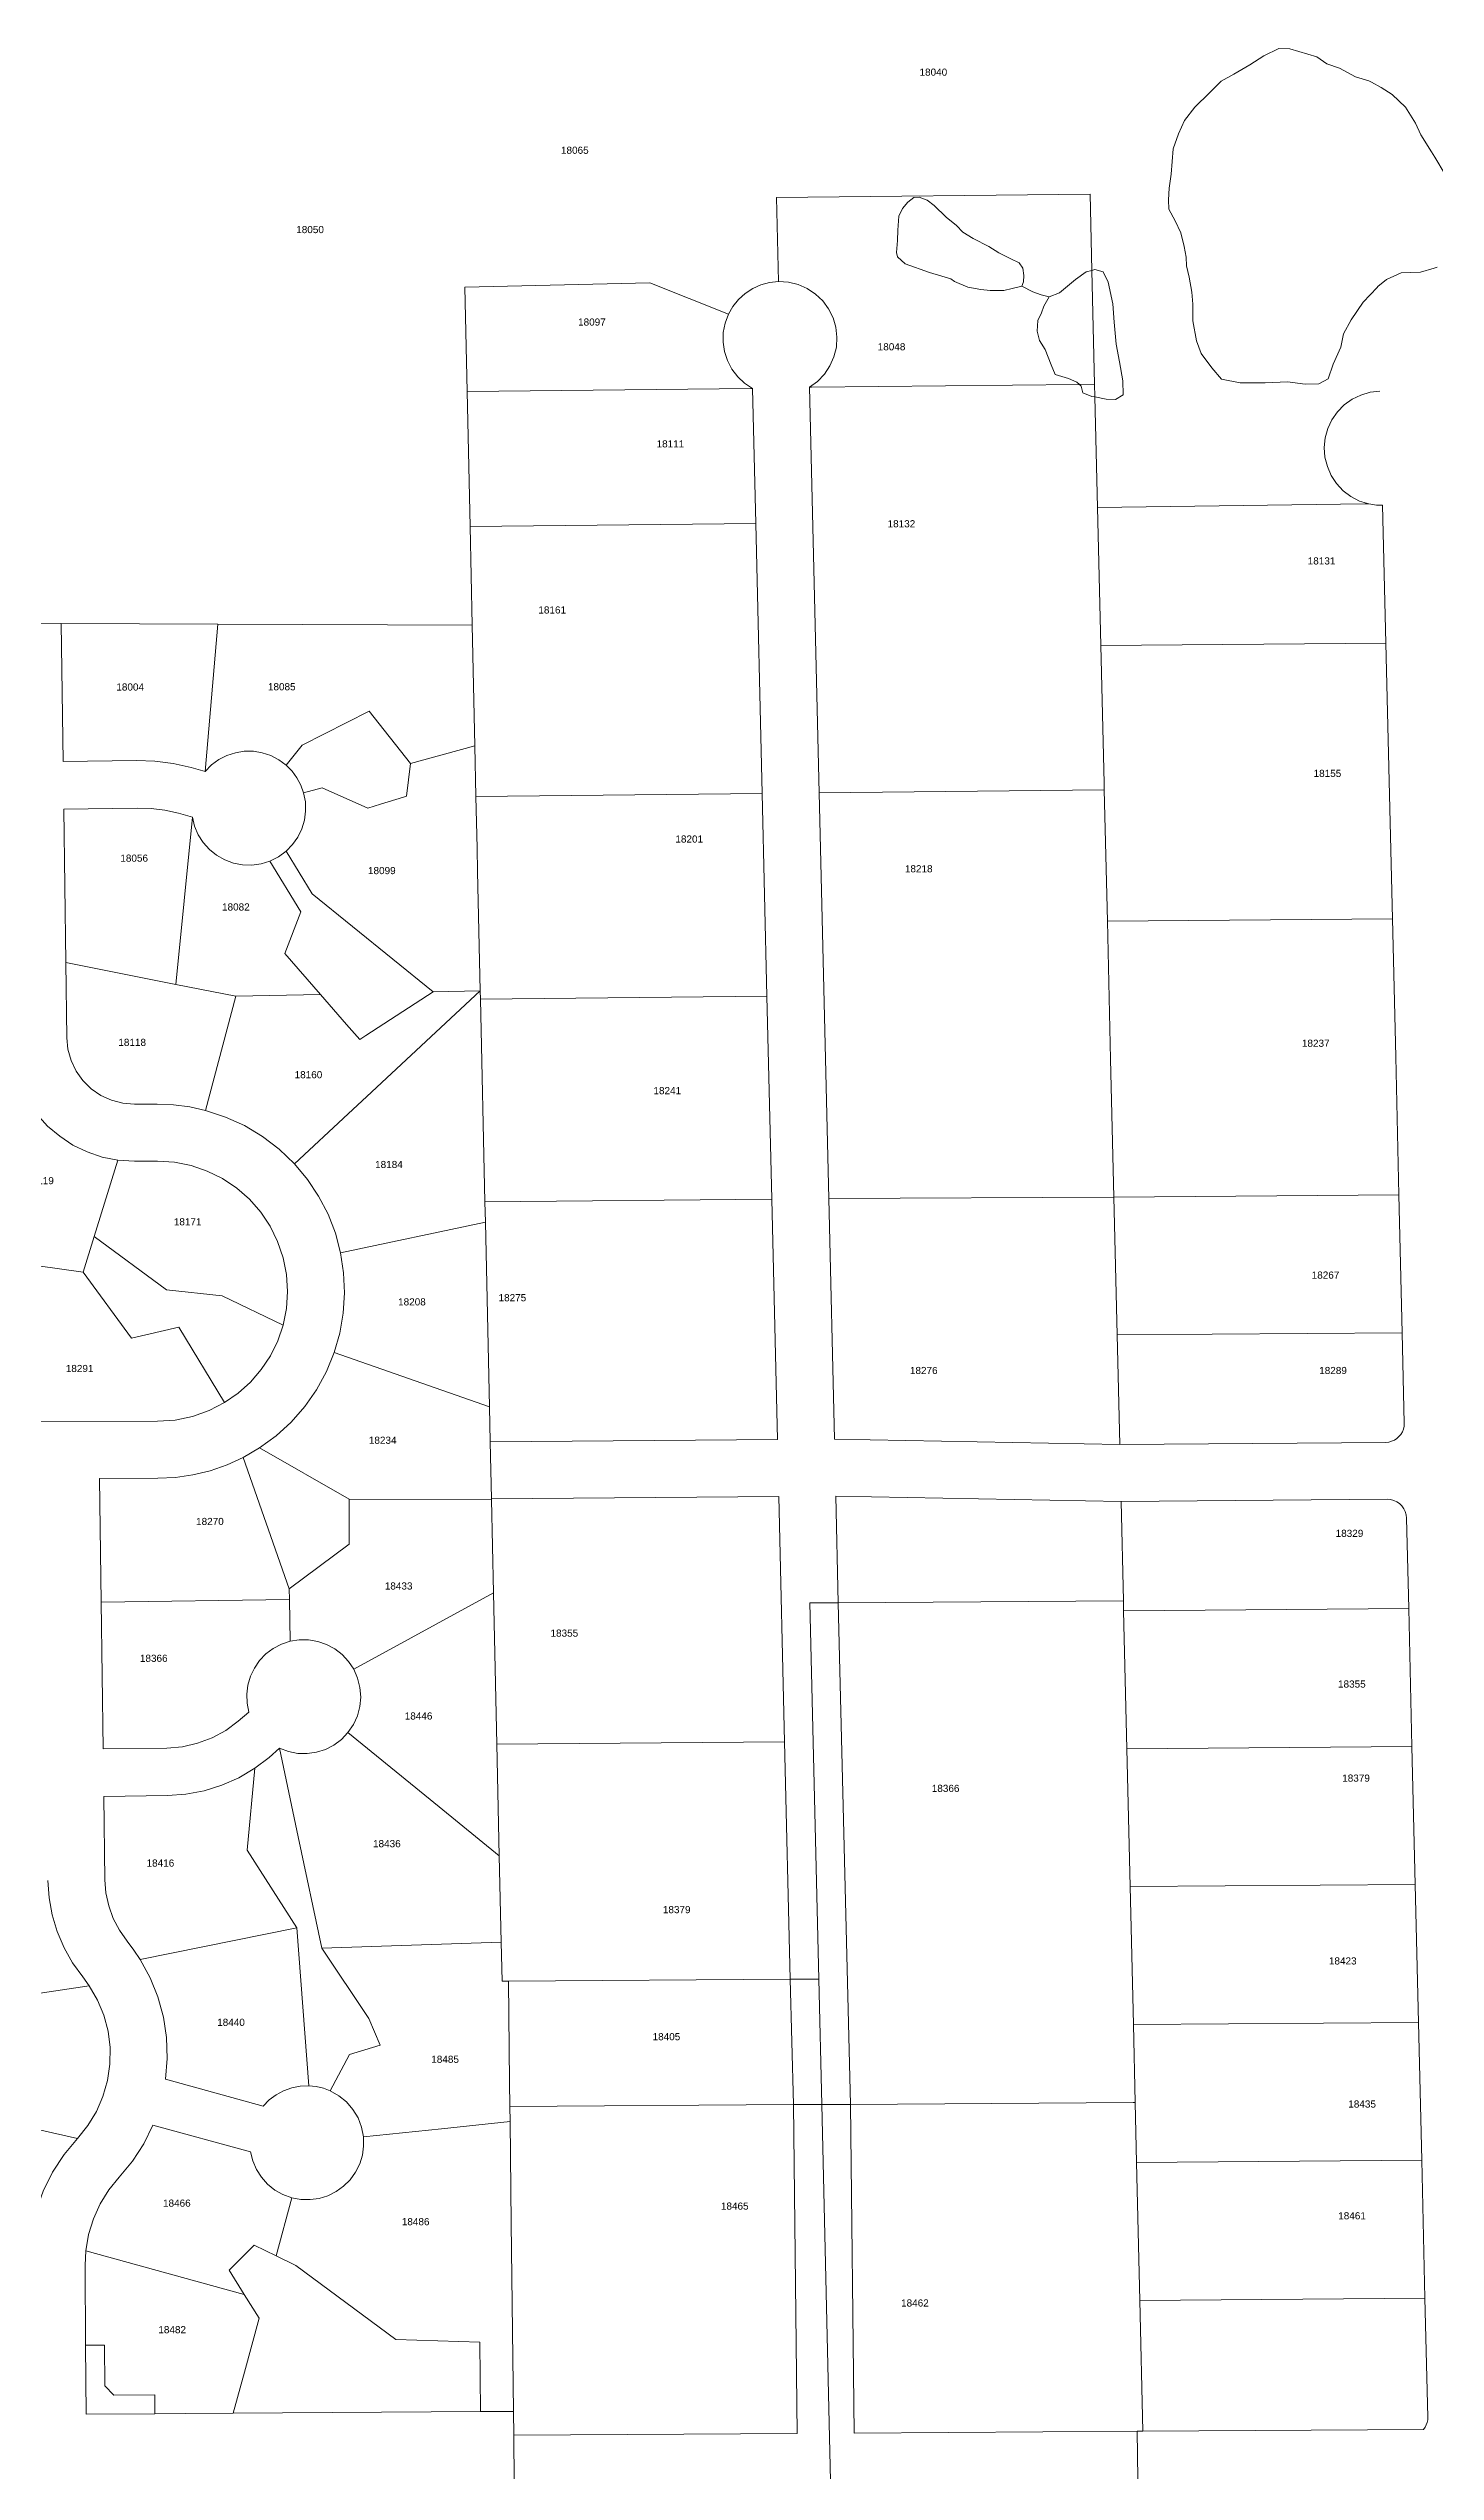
# Model space of a CAD drawing. Header units: feet. Extents: x 865220 to 2821149, y -2240498 to 944432.
# Drawn here: x 2814532 to 2815991, y 941864 to 944414 of the extents above; entities that cross this region are included whole.
import ezdxf
from ezdxf.enums import TextEntityAlignment as Align

# ---------------------------------------------------------------- set-up
doc = ezdxf.new("R2010")
doc.units = ezdxf.units.FT
doc.header["$LTSCALE"] = 0.015
doc.header["$MEASUREMENT"] = 0
doc.layers.add('Dakota County Addresses', color=7, linetype='Continuous')
doc.layers.add('Dakota County Parcels', color=7, linetype='Continuous')
doc.styles.add('Dimensions 100', font='arial.ttf')

# ---------------------------------------------------------------- blocks, each defined once
blk = doc.blocks.new('ACMAP_ANN_TEMPLATE_Dakota County Addresses')
at = {"layer": 'Dakota County Addresses', "style": 'Dimensions 100'}
blk.add_attdef('DakotaCountyAddress', text='', height=50, dxfattribs=at).set_placement((0, 0), align=Align.CENTER)

msp = doc.modelspace()

# ---------------------------------------------------------------- linework, layer by layer
at = {"layer": 'Dakota County Parcels', "lineweight": 5}
for p, q in [((2815810.5, 944405.9), (2815795.6, 944396.6)), ((2815826.4, 944413.8), (2815810.5, 944405.9)), ((2815837.9, 944413.3), (2815826.4, 944413.8)), ((2815866.4, 944405.1), (2815837.9, 944413.3)), ((2815876.8, 944397.6), (2815866.4, 944405.1)), ((2815765.5, 944379.4), (2815753.3, 944366.9)), ((2815779, 944386.7), (2815765.5, 944379.4)), ((2815795.6, 944396.6), (2815779, 944386.7)), ((2815890, 944392.9), (2815876.8, 944397.6)), ((2815906.9, 944383.9), (2815890, 944392.9)), ((2815921.1, 944379.7), (2815906.9, 944383.9)), ((2815753.3, 944366.9), (2815737.9, 944352)), ((2815945.6, 944365.4), (2815933.8, 944372.6)), ((2815959.5, 944352), (2815945.6, 944365.4)), ((2815726.9, 944337.9), (2815720.8, 944323.9)), ((2815737.9, 944352), (2815726.9, 944337.9)), ((2815970.1, 944335.2), (2815959.5, 944352)), ((2815975.7, 944323), (2815970.1, 944335.2)), ((2815715.2, 944308.2), (2815713.9, 944294.8)), ((2815720.8, 944323.9), (2815715.2, 944308.2)), ((2815713, 944281.5), (2815711, 944266.7)), ((2815713.9, 944294.8), (2815713, 944281.5)), ((2816001.4, 944281), (2815990.3, 944299.5)), ((2815297.8, 944256.9), (2815627.7, 944260.3)), ((2815299.9, 944168.4), (2815297.8, 944256.9)), ((2815435.7, 944252.1), (2815430.2, 944245.4)), ((2815442.2, 944256.9), (2815435.7, 944252.1)), ((2815447.6, 944257.4), (2815442.2, 944256.9)), ((2815456.3, 944254.2), (2815447.6, 944257.4)), ((2815463.7, 944248.6), (2815456.3, 944254.2)), ((2815711, 944266.7), (2815710.2, 944254.6)), ((2815710.2, 944254.6), (2815710.4, 944244.6)), ((2815426.5, 944237.1), (2815425.4, 944222.4)), ((2815430.2, 944245.4), (2815426.5, 944237.1)), ((2815476.3, 944236.2), (2815463.7, 944248.6)), ((2815487.1, 944227.6), (2815476.3, 944236.2)), ((2815493.8, 944220.5), (2815487.1, 944227.6)), ((2815710.4, 944244.6), (2815717.2, 944232.3)), ((2815717.2, 944232.3), (2815723, 944219.8)), ((2815424.8, 944211.7), (2815424, 944199.2)), ((2815425.4, 944222.4), (2815424.8, 944211.7)), ((2815504.7, 944213.9), (2815493.8, 944220.5)), ((2815521, 944205.2), (2815504.7, 944213.9)), ((2815531.7, 944198.7), (2815521, 944205.2)), ((2815723, 944219.8), (2815726.7, 944205.2)), ((2815726.7, 944205.2), (2815728.6, 944194)), ((2815424, 944199.2), (2815425.1, 944194.3)), ((2815425.1, 944194.3), (2815433.1, 944187)), ((2815433.1, 944187), (2815458.6, 944178)), ((2815458.6, 944178), (2815481.1, 944171.4)), ((2815544.4, 944192.2), (2815531.7, 944198.7)), ((2815553, 944188.1), (2815544.4, 944192.2)), ((2815556.9, 944182.4), (2815553, 944188.1)), ((2815558, 944174.9), (2815556.9, 944182.4)), ((2815557.5, 944168.2), (2815558, 944174.9)), ((2815623.4, 944178.7), (2815612.2, 944170.7)), ((2815641.4, 944178.6), (2815632.8, 944181)), ((2815646.5, 944167.8), (2815641.4, 944178.6)), ((2815728.6, 944194), (2815729.2, 944184.9)), ((2815729.2, 944184.9), (2815731.9, 944173.1)), ((2815939.6, 944170.7), (2815955, 944177.6)), ((2815955, 944177.6), (2815975.5, 944178.5)), ((2814969.6, 944162.6), (2815164.4, 944167)), ((2814972, 944052.7), (2814969.6, 944162.6)), ((2815164.4, 944167), (2815247, 944134.1)), ((2815481.1, 944171.4), (2815485, 944168.4)), ((2815485, 944168.4), (2815499.1, 944162.4)), ((2815499.1, 944162.4), (2815512.8, 944160.2)), ((2815512.8, 944160.2), (2815522.6, 944159)), ((2815522.6, 944159), (2815537, 944159)), ((2815537, 944159), (2815545.7, 944161.1)), ((2815545.7, 944161.1), (2815555.7, 944163.7)), ((2815555.7, 944163.7), (2815557.5, 944168.2)), ((2815567.4, 944157.8), (2815555.7, 944163.7)), ((2815576, 944154.5), (2815567.4, 944157.8)), ((2815584.7, 944152.4), (2815576, 944154.5)), ((2815584.7, 944152.4), (2815579.1, 944142.7)), ((2815595.3, 944156.6), (2815584.7, 944152.4)), ((2815612.2, 944170.7), (2815595.3, 944156.6)), ((2815651.4, 944145.1), (2815646.5, 944167.8)), ((2815731.9, 944173.1), (2815734.7, 944157.3)), ((2815734.7, 944157.3), (2815735.7, 944144.5)), ((2815930.6, 944163.2), (2815939.6, 944170.7)), ((2815572.6, 944127.5), (2815571.8, 944116.3)), ((2815576.6, 944135.6), (2815572.6, 944127.5)), ((2815579.1, 944142.7), (2815576.6, 944135.6)), ((2815652.9, 944125.8), (2815651.4, 944145.1)), ((2815655.2, 944102.7), (2815652.9, 944125.8)), ((2815735.7, 944144.5), (2815735.7, 944127)), ((2815735.7, 944127), (2815739.6, 944106.1)), ((2815894.3, 944113.4), (2815902.2, 944128)), ((2815902.2, 944128), (2815914.9, 944146.9)), ((2815571.8, 944116.3), (2815574.3, 944106.4)), ((2815574.3, 944106.4), (2815580.5, 944096.9)), ((2815658.5, 944083.8), (2815655.2, 944102.7)), ((2815739.6, 944106.1), (2815744.4, 944092.7)), ((2815883.3, 944081.6), (2815891.4, 944099.4)), ((2815891.4, 944099.4), (2815894.3, 944113.4)), ((2815580.5, 944096.9), (2815586.6, 944080.9)), ((2815586.6, 944080.9), (2815590.8, 944070.8)), ((2815662.1, 944063.9), (2815658.5, 944083.8)), ((2815744.4, 944092.7), (2815755.8, 944077.6)), ((2815755.8, 944077.6), (2815765.8, 944065.9)), ((2815878.2, 944066.1), (2815883.3, 944081.6)), ((2815270.7, 944055.8), (2814972, 944052.7)), ((2814975.1, 943910.7), (2814972, 944052.7)), ((2815270.7, 944055.8), (2815272.5, 944055.8)), ((2815275.9, 943913.9), (2815272.5, 944055.8)), ((2815332.5, 944057.2), (2815334.3, 944057.3)), ((2815342.6, 943630.4), (2815332.5, 944057.2)), ((2815590.8, 944070.8), (2815604.8, 944066.5)), ((2815604.8, 944066.5), (2815613.6, 944062.7)), ((2815618.3, 944058.5), (2815620.1, 944051.2)), ((2815620.1, 944051.2), (2815629.5, 944047.6)), ((2815654.4, 944044.2), (2815662.6, 944049.2)), ((2815662.6, 944049.2), (2815662.1, 944063.9)), ((2815765.8, 944065.9), (2815785.6, 944061.8)), ((2815785.6, 944061.8), (2815812, 944061.9)), ((2815812, 944061.9), (2815835.2, 944063)), ((2815835.2, 944063), (2815853.9, 944060.6)), ((2815853.9, 944060.6), (2815868.5, 944060.9)), ((2815868.5, 944060.9), (2815878.2, 944066.1)), ((2815644.6, 944044.7), (2815654.4, 944044.2)), ((2815635.5, 943930.7), (2815916.9, 943934.4)), ((2815638.9, 943785.5), (2815635.5, 943930.7)), ((2815916.9, 943934.4), (2815918.9, 943934.4)), ((2815918.9, 943934.4), (2815920.9, 943934.5)), ((2815931.3, 943933.1), (2815933.4, 943933.1)), ((2815933.4, 943933.1), (2815935.5, 943933)), ((2815938.9, 943787.9), (2815935.5, 943933)), ((2815275.9, 943913.9), (2814975.1, 943910.7)), ((2814977.4, 943806.9), (2814975.1, 943910.7)), ((2815282.6, 943629.8), (2815275.9, 943913.9)), ((2814514.9, 943808.8), (2814544.9, 943808.7)), ((2814546.9, 943663.3), (2814544.9, 943808.7)), ((2814544.9, 943808.7), (2814709.8, 943808)), ((2814696.3, 943652.9), (2814709.8, 943808)), ((2814709.8, 943808), (2814977.4, 943806.9)), ((2814977.4, 943806.9), (2814980.2, 943679.9)), ((2815638.9, 943785.5), (2815938.9, 943787.9)), ((2815642.4, 943640.4), (2815638.9, 943785.5)), ((2815942.3, 943642.7), (2815938.9, 943787.9)), ((2814869.1, 943716.3), (2814798.4, 943680.7)), ((2814912.5, 943661.3), (2814869.1, 943716.3)), ((2814546.9, 943663.3), (2814624.2, 943664.4)), ((2814798.4, 943680.7), (2814781.6, 943659.6)), ((2814912.5, 943661.3), (2814980.2, 943679.9)), ((2814981.4, 943626.6), (2814980.2, 943679.9)), ((2814681.7, 943657), (2814696.3, 943652.9)), ((2814912.5, 943661.3), (2814908.2, 943626.8)), ((2815642.5, 943633.6), (2815642.4, 943640.4)), ((2815945.7, 943497.6), (2815942.3, 943642.7)), ((2814547.6, 943613.3), (2814624.9, 943614.4)), ((2814549.7, 943451.7), (2814547.6, 943613.3)), ((2814800, 943630.2), (2814819.6, 943635.6)), ((2814867.6, 943614.3), (2814819.6, 943635.6)), ((2815282.6, 943629.8), (2814981.4, 943626.6)), ((2815287.6, 943416.4), (2815282.6, 943629.8)), ((2815342.6, 943630.4), (2815642.5, 943633.6)), ((2815352.7, 943203.6), (2815342.6, 943630.4)), ((2815645.8, 943495.3), (2815642.5, 943633.6)), ((2814683, 943604.7), (2814665.6, 943428.8)), ((2814668.3, 943608.8), (2814683, 943604.7)), ((2814809, 943524.2), (2814781.6, 943569)), ((2814797.2, 943505.1), (2814764.5, 943558.6)), ((2814936.3, 943420.9), (2814809, 943524.2)), ((2814780.3, 943461.2), (2814797.2, 943505.1)), ((2815645.8, 943495.3), (2815945.7, 943497.6)), ((2815649.2, 943350.1), (2815645.8, 943495.3)), ((2814780.3, 943461.2), (2814817.7, 943418.3)), ((2814549.7, 943451.7), (2814665.6, 943428.8)), ((2814550.8, 943372.7), (2814549.7, 943451.7)), ((2814665.6, 943428.8), (2814728.8, 943416.3)), ((2814696.8, 943296.1), (2814728.8, 943416.3)), ((2814728.8, 943416.3), (2814817.7, 943418.3)), ((2814985.9, 943422), (2814936.3, 943420.9)), ((2814985.9, 943422), (2814986.1, 943413.2)), ((2815287.6, 943416.4), (2814986.1, 943413.2)), ((2814986.1, 943413.2), (2814990.8, 943199.8)), ((2815292.7, 943202.9), (2815287.6, 943416.4)), ((2815652.6, 943205), (2815649.2, 943350.1)), ((2815952.6, 943207.3), (2815949.2, 943352.4)), ((2814621.9, 943302.7), (2814646, 943302.7)), ((2814604.4, 943243.8), (2814579.7, 943163.3)), ((2814604.4, 943243.8), (2814622, 943242.7)), ((2814622, 943242.7), (2814646.1, 943242.7)), ((2815352.7, 943203.6), (2815652.6, 943205)), ((2815652.6, 943205), (2815952.6, 943207.3)), ((2815656.1, 943059.8), (2815652.6, 943205)), ((2815956, 943062.2), (2815952.6, 943207.3)), ((2815292.7, 943202.9), (2814990.8, 943199.8)), ((2814990.8, 943199.8), (2814991.3, 943178.4)), ((2815298.6, 942949.8), (2815292.7, 943202.9)), ((2815358.6, 942950.3), (2815352.7, 943203.6)), ((2814579.7, 943163.3), (2814568.2, 943125.8)), ((2814655.6, 943107.2), (2814579.7, 943163.3)), ((2814991.3, 943178.4), (2814838.9, 943146.4)), ((2814991.3, 943178.4), (2814995.5, 942984.3)), ((2814495.9, 943136), (2814568.2, 943125.8)), ((2814568.2, 943125.8), (2814618.8, 943056.3)), ((2814714.2, 943101), (2814655.6, 943107.2)), ((2814778.4, 943070.2), (2814714.2, 943101)), ((2814618.8, 943056.3), (2814668.7, 943067.9)), ((2814668.7, 943067.9), (2814716.9, 942988.6)), ((2815656.1, 943059.8), (2815956, 943062.2)), ((2815658.8, 942944.7), (2815656.1, 943059.8)), ((2815958.3, 942967), (2815956, 943062.2)), ((2814995.5, 942984.3), (2814832.2, 943041.2)), ((2814995.5, 942984.3), (2814996.3, 942947.4)), ((2814646.4, 942969), (2814498.1, 942968.8)), ((2815358.6, 942950.3), (2815658.8, 942944.7)), ((2814753.6, 942940.9), (2814736.3, 942930.8)), ((2814784.9, 942792.7), (2814736.3, 942930.8)), ((2814848, 942887.1), (2814753.6, 942940.9)), ((2815298.6, 942949.8), (2814996.3, 942947.4)), ((2814996.3, 942947.4), (2814997.7, 942887.5)), ((2815658.8, 942944.7), (2815938.8, 942946.8)), ((2814585.2, 942908.9), (2814646.5, 942909)), ((2814587, 942778.6), (2814585.2, 942908.9)), ((2814847.8, 942839.5), (2814848, 942887.1)), ((2814997.7, 942886.5), (2814848, 942887.1)), ((2815300.1, 942889.8), (2814997.7, 942887.5)), ((2814997.7, 942887.5), (2814997.7, 942886.5)), ((2814997.7, 942886.5), (2814999.8, 942788.6)), ((2815306.2, 942631.5), (2815300.1, 942889.8)), ((2815362.7, 942778), (2815360.1, 942890.3)), ((2815360.1, 942890.3), (2815660.2, 942884.7)), ((2815660.2, 942884.7), (2815940.2, 942886.9)), ((2815662.7, 942779.9), (2815660.2, 942884.7)), ((2815962.9, 942771.9), (2815960.6, 942867)), ((2814784.9, 942792.7), (2814847.8, 942839.5)), ((2814587, 942778.6), (2814785.1, 942781.3)), ((2814589, 942624.2), (2814587, 942778.6)), ((2814784.9, 942792.7), (2814785.1, 942781.3)), ((2814785.1, 942781.3), (2814785.7, 942737.4)), ((2814999.8, 942788.6), (2814852.7, 942708)), ((2814999.8, 942788.6), (2815003.4, 942629.2)), ((2815362.7, 942778), (2815332.7, 942777.8)), ((2815342.1, 942381.8), (2815332.7, 942777.8)), ((2815362.7, 942778), (2815662.7, 942779.9)), ((2815375.5, 942250.1), (2815362.7, 942778)), ((2815662.9, 942769.5), (2815662.7, 942779.9)), ((2815662.9, 942769.5), (2815962.9, 942771.9)), ((2815966.3, 942626.7), (2815962.9, 942771.9)), ((2815666.4, 942624.4), (2815662.9, 942769.5)), ((2814731.3, 942653.4), (2814742.4, 942662.8)), ((2814589, 942624.2), (2814656, 942625.1)), ((2814763.7, 942615.3), (2814774.8, 942624.8)), ((2814774.8, 942624.8), (2814794.4, 942531.6)), ((2814942.8, 942563.1), (2814846.7, 942641.3)), ((2815306.2, 942631.5), (2815003.4, 942629.2)), ((2815003.4, 942629.2), (2815005.9, 942511.8)), ((2815312.1, 942381.7), (2815306.2, 942631.5)), ((2815666.4, 942624.4), (2815966.3, 942626.7)), ((2815669.8, 942479.2), (2815666.4, 942624.4)), ((2815969.8, 942481.6), (2815966.3, 942626.7)), ((2814740.7, 942517.5), (2814748.6, 942603.9)), ((2814748.6, 942603.9), (2814763.7, 942615.3)), ((2814589.7, 942574.2), (2814656.7, 942575.1)), ((2814590.9, 942486.5), (2814589.7, 942574.2)), ((2815005.9, 942511.8), (2814942.8, 942563.1)), ((2814793, 942435.9), (2814740.7, 942517.5)), ((2814794.4, 942531.6), (2814819.1, 942414.4)), ((2815005.9, 942511.8), (2815007.9, 942420.8)), ((2815669.8, 942479.2), (2815969.8, 942481.6)), ((2815673.2, 942334.1), (2815669.8, 942479.2)), ((2815973.2, 942336.4), (2815969.8, 942481.6)), ((2814793, 942435.9), (2814628, 942402.7)), ((2814805.5, 942269.6), (2814793, 942435.9)), ((2815007.9, 942420.8), (2814819.1, 942414.4)), ((2815007.9, 942420.8), (2815008.8, 942379.8)), ((2814819.1, 942414.4), (2814868.8, 942340.6)), ((2814574.5, 942374.9), (2814346.6, 942340.9)), ((2814567.6, 942384.2), (2814574.5, 942374.9)), ((2815008.8, 942379.8), (2815015.5, 942379.8)), ((2815015.5, 942379.8), (2815312.1, 942381.7)), ((2815312.1, 942381.7), (2815342.1, 942381.8)), ((2815315.5, 942249.8), (2815312.1, 942381.7)), ((2815345.2, 942249.9), (2815342.1, 942381.8)), ((2814868.8, 942340.6), (2814880.5, 942312.5)), ((2814848.4, 942302.4), (2814880.5, 942312.5)), ((2815673.2, 942334.1), (2815973.2, 942336.4)), ((2815675.1, 942252), (2815673.2, 942334.1)), ((2815976.6, 942191.3), (2815973.2, 942336.4)), ((2814828, 942264.3), (2814848.4, 942302.4)), ((2814561.9, 942214.2), (2814347.7, 942262.6)), ((2814654.7, 942276.5), (2814757.3, 942248.3)), ((2815017, 942247.9), (2815315.5, 942249.8)), ((2815017.2, 942232), (2815017, 942247.9)), ((2815315.5, 942249.8), (2815345.2, 942249.9)), ((2815319.3, 941903.8), (2815315.5, 942249.8)), ((2815375.5, 942250.1), (2815345.2, 942249.9)), ((2815354.5, 941854), (2815345.2, 942249.9)), ((2815375.5, 942250.1), (2815672.8, 942252)), ((2815379.3, 941904.2), (2815375.5, 942250.1)), ((2815672.8, 942252), (2815675.1, 942252)), ((2815676.6, 942189), (2815675.1, 942252)), ((2814641.4, 942228.3), (2814744.1, 942200.1)), ((2814862.9, 942215.9), (2814945.1, 942224.5)), ((2814945.1, 942224.5), (2815017.2, 942232)), ((2815676.6, 942189), (2815976.6, 942191.3)), ((2815680.1, 942043.8), (2815676.6, 942189)), ((2815980, 942046.1), (2815976.6, 942191.3)), ((2814771, 942090.8), (2814787.5, 942151.8)), ((2814570.8, 942096.1), (2814570.1, 942080.9)), ((2814737.6, 942050.1), (2814570.8, 942096.1)), ((2814748.1, 942102), (2814721.8, 942075.6)), ((2814771, 942090.8), (2814748.1, 942102)), ((2814791.8, 942080.6), (2814771, 942090.8)), ((2814570.1, 942080.9), (2814570.6, 941996.5)), ((2814721.8, 942075.6), (2814737.6, 942050.1)), ((2814897.1, 942002.5), (2814791.8, 942080.6)), ((2814737.6, 942050.1), (2814753.1, 942025.2)), ((2815680.1, 942043.8), (2815980, 942046.1)), ((2815683.3, 941906.1), (2815680.1, 942043.8)), ((2815983, 941921), (2815980, 942046.1)), ((2814570.6, 941996.5), (2814590.6, 941996.6)), ((2814570.6, 941996.5), (2814571.1, 941924.1)), ((2814590.6, 941996.6), (2814590.9, 941953.7)), ((2814985.5, 941999.9), (2814897.1, 942002.5)), ((2814986, 941926.7), (2814985.5, 941999.9)), ((2814590.9, 941953.7), (2814600.4, 941944.2)), ((2814643.4, 941944.5), (2814600.4, 941944.2)), ((2814643.5, 941924.5), (2814643.4, 941944.5)), ((2814643.5, 941924.5), (2814571.1, 941924.1)), ((2814986, 941926.7), (2814725.9, 941925)), ((2815020.8, 941926.9), (2814986, 941926.7)), ((2815021.1, 941901.9), (2815020.8, 941926.9)), ((2815379.3, 941904.2), (2815677.3, 941906.1)), ((2815677.3, 941906.1), (2815681, 941906.1)), ((2815678, 941856.1), (2815677.3, 941906.1)), ((2815681, 941906.1), (2815683.3, 941906.1)), ((2815683.3, 941906.1), (2815978.5, 941908)), ((2815021.1, 941901.9), (2815319.3, 941903.8)), ((2815021.7, 941851.9), (2815021.1, 941901.9))]:
    msp.add_line(p, q, dxfattribs=at)
for points in [[(2815933.8, 944372.6), (2815923.7, 944378.2), (2815921.1, 944379.7)], [(2815990.3, 944299.5), (2815986.8, 944305.1), (2815975.7, 944323)], [(2815632.4, 944060.4), (2815629.6, 944180.2), (2815627.7, 944260.3)], [(2815632.8, 944181), (2815629.6, 944180.2), (2815623.4, 944178.7)], [(2815975.5, 944178.5), (2815989.6, 944182.6), (2815992.7, 944183.5)], [(2815299.9, 944168.4), (2815290.4, 944167.5), (2815281.3, 944165), (2815272.7, 944161.2), (2815264.7, 944156), (2815257.7, 944149.7), (2815251.8, 944142.3), (2815247, 944134.1)], [(2815332.5, 944057.2), (2815340.9, 944063.4), (2815348.1, 944071), (2815353.9, 944079.7), (2815358.1, 944089.3), (2815360.6, 944099.4), (2815361.2, 944109.9), (2815360.1, 944120.3), (2815357.1, 944130.3), (2815352.5, 944139.7), (2815346.3, 944148.1), (2815338.7, 944155.3), (2815330, 944161.1), (2815320.5, 944165.3), (2815310.3, 944167.8), (2815299.9, 944168.4)], [(2815914.9, 944146.9), (2815929.6, 944162.1), (2815930.6, 944163.2)], [(2815247, 944134.1), (2815243.5, 944124.7), (2815241.6, 944114.8), (2815241.4, 944104.7), (2815242.9, 944094.8), (2815246, 944085.2), (2815250.7, 944076.3), (2815256.8, 944068.2), (2815264.1, 944061.4), (2815272.5, 944055.8)], [(2815334.3, 944057.3), (2815616.4, 944060.2), (2815632.4, 944060.4)], [(2815613.6, 944062.7), (2815616.4, 944060.2), (2815618.3, 944058.5)], [(2815629.5, 944047.6), (2815632.7, 944047), (2815644.6, 944044.7)], [(2815635.5, 943930.7), (2815632.7, 944047), (2815632.4, 944060.4)], [(2815932.6, 944053), (2815922.5, 944051.9), (2815912.7, 944049), (2815903.5, 944044.6), (2815895.1, 944038.7), (2815888, 944031.4), (2815882.1, 944023), (2815877.8, 944013.8), (2815875.1, 944003.9), (2815874.1, 943993.8), (2815874.8, 943983.6), (2815877.3, 943973.7), (2815881.4, 943964.3), (2815887, 943955.8), (2815894, 943948.3), (2815902.1, 943942.2), (2815911.2, 943937.5), (2815921, 943934.4), (2815922.9, 943934), (2815923, 943934), (2815927.1, 943933.4), (2815927.1, 943933.4), (2815929.2, 943933.2), (2815929.2, 943933.2), (2815935.5, 943933)], [(2815920.9, 943934.5), (2815921, 943934.4), (2815922.9, 943934), (2815923, 943934)], [(2815923, 943934), (2815923, 943934), (2815925, 943933.9)], [(2815925, 943933.9), (2815927.1, 943933.4), (2815927.1, 943933.4)], [(2815927.1, 943933.4), (2815927.1, 943933.4), (2815929.2, 943933.2), (2815929.2, 943933.2)], [(2815929.2, 943933.2), (2815929.2, 943933.2), (2815931.3, 943933.1)], [(2814624.2, 943664.4), (2814643.6, 943663.7), (2814662.8, 943661.2), (2814681.7, 943657)], [(2814781.6, 943659.6), (2814773.9, 943665.2), (2814765.5, 943669.6), (2814756.5, 943672.6), (2814747.1, 943674.1), (2814737.6, 943674.1), (2814728.2, 943672.6), (2814719.1, 943669.7), (2814710.7, 943665.3), (2814703, 943659.7), (2814696.3, 943652.9)], [(2814800, 943630.2), (2814797.1, 943638.5), (2814793, 943646.3), (2814787.8, 943653.3), (2814781.6, 943659.6)], [(2814624.9, 943614.4), (2814639.5, 943613.9), (2814654.1, 943612), (2814668.3, 943608.8)], [(2814781.6, 943569), (2814788.3, 943575.9), (2814793.9, 943583.8), (2814798.1, 943592.4), (2814800.9, 943601.6), (2814802.1, 943611.2), (2814801.9, 943620.8), (2814800, 943630.2)], [(2814908.2, 943626.8), (2814905.1, 943625.9), (2814880.8, 943618.3), (2814867.6, 943614.3)], [(2814985.9, 943422), (2814983.1, 943547.6), (2814982.6, 943572.3), (2814981.4, 943626.6)], [(2814683, 943604.7), (2814685.3, 943595.3), (2814689.2, 943586.3), (2814694.4, 943578), (2814700.9, 943570.8), (2814708.5, 943564.7), (2814717, 943559.8), (2814726.2, 943556.5), (2814735.8, 943554.6), (2814745.5, 943554.4), (2814755.2, 943555.7), (2814764.5, 943558.6)], [(2814764.5, 943558.6), (2814773.5, 943563.1), (2814781.6, 943569)], [(2815949.2, 943352.4), (2815949.2, 943352.4), (2815945.7, 943497.6)], [(2814985.9, 943422), (2814866.5, 943310.9), (2814846.8, 943292.5), (2814790.4, 943240)], [(2814817.7, 943418.3), (2814845.3, 943386.6), (2814859.1, 943370.8)], [(2814936.3, 943420.9), (2814865.5, 943374.9), (2814859.1, 943370.8)], [(2814550.8, 943372.7), (2814552, 943360.5), (2814555.4, 943348.7), (2814560.7, 943337.6), (2814567.8, 943327.6), (2814576.5, 943319), (2814586.6, 943312), (2814597.8, 943306.9), (2814609.7, 943303.7), (2814621.9, 943302.7)], [(2814519.4, 943292.1), (2814530.6, 943279.7), (2814543.3, 943268.9), (2814557.2, 943259.7), (2814572.2, 943252.4), (2814588, 943247.1), (2814604.4, 943243.8)], [(2814646, 943302.7), (2814663.1, 943302), (2814680.1, 943299.8), (2814696.8, 943296.1)], [(2814696.8, 943296.1), (2814717.8, 943289.2), (2814737.9, 943280.1), (2814756.9, 943268.7), (2814774.4, 943255.3), (2814790.4, 943240)], [(2814646.1, 943242.7), (2814664, 943241.6), (2814681.6, 943238.1), (2814698.6, 943232.3), (2814714.7, 943224.4), (2814729.6, 943214.4), (2814743, 943202.6), (2814754.9, 943189.1), (2814764.8, 943174.2), (2814772.7, 943158.1), (2814778.5, 943141.1), (2814782, 943123.6), (2814783.1, 943105.7), (2814781.9, 943087.8), (2814778.4, 943070.2)], [(2814790.4, 943240), (2814804, 943223.6), (2814815.8, 943205.8), (2814825.7, 943186.9), (2814833.4, 943167), (2814838.9, 943146.4)], [(2814838.9, 943146.4), (2814842.1, 943125.3), (2814843.1, 943104), (2814841.7, 943082.7), (2814838.1, 943061.7), (2814832.2, 943041.2)], [(2814778.4, 943070.2), (2814772.8, 943053.7), (2814765.1, 943038), (2814755.5, 943023.5), (2814744.2, 943010.2), (2814731.2, 942998.6), (2814716.9, 942988.6)], [(2814832.2, 943041.2), (2814824, 943021.2), (2814813.6, 943002.2), (2814801.2, 942984.5), (2814787, 942968.2), (2814771.1, 942953.6), (2814753.6, 942940.9)], [(2814716.9, 942988.6), (2814700.5, 942980.2), (2814683, 942974), (2814664.9, 942970.3), (2814646.4, 942969)], [(2815938.8, 942946.8), (2815941.9, 942947.1), (2815944.9, 942947.9), (2815947.8, 942949.1), (2815950.4, 942950.8), (2815952.7, 942952.8), (2815954.7, 942955.2), (2815956.3, 942957.9), (2815957.4, 942960.8), (2815958.1, 942963.9), (2815958.3, 942967)], [(2814736.3, 942930.8), (2814719.4, 942923.1), (2814701.7, 942917), (2814683.6, 942912.6), (2814665.1, 942909.9), (2814646.5, 942909)], [(2815960.6, 942867), (2815960.3, 942870.5), (2815959.3, 942873.9), (2815957.7, 942877), (2815955.7, 942879.9), (2815953.2, 942882.3), (2815950.3, 942884.3), (2815947.1, 942885.7), (2815943.7, 942886.6), (2815940.2, 942886.9)], [(2814785.7, 942737.4), (2814776.6, 942734.3), (2814768.1, 942729.8), (2814760.4, 942724.1), (2814753.7, 942717.2), (2814748.2, 942709.3), (2814744.1, 942700.6), (2814741.4, 942691.4), (2814740.2, 942681.9), (2814740.5, 942672.3), (2814742.4, 942662.8)], [(2814852.7, 942708), (2814847.3, 942716.2), (2814840.6, 942723.4), (2814832.9, 942729.4), (2814824.2, 942734.1), (2814814.9, 942737.3), (2814805.2, 942738.9), (2814795.4, 942738.9), (2814785.7, 942737.4)], [(2814846.7, 942641.3), (2814852.4, 942649.7), (2814856.6, 942658.9), (2814859.2, 942668.7), (2814860.1, 942678.8), (2814859.3, 942688.9), (2814856.8, 942698.7), (2814852.7, 942708)], [(2814656, 942625.1), (2814672.4, 942626.5), (2814688.4, 942630.1), (2814703.7, 942635.8), (2814718.1, 942643.6), (2814731.3, 942653.4)], [(2814774.8, 942624.8), (2814784.1, 942621.3), (2814793.8, 942619.5), (2814803.8, 942619.3), (2814813.6, 942620.7), (2814823, 942623.7), (2814831.8, 942628.2), (2814839.8, 942634.1), (2814846.7, 942641.3)], [(2814656.7, 942575.1), (2814676.2, 942576.5), (2814695.3, 942580.1), (2814714, 942586), (2814731.8, 942593.9), (2814748.6, 942603.9)], [(2814530.9, 942485.7), (2814532.2, 942467.5), (2814535.5, 942449.4), (2814540.7, 942431.9), (2814547.9, 942415), (2814556.9, 942399.1), (2814567.6, 942384.2)], [(2814590.9, 942486.5), (2814592, 942472.6), (2814595, 942458.9), (2814599.7, 942445.8), (2814606.2, 942433.4), (2814614.2, 942421.9)], [(2814614.2, 942421.9), (2814621.4, 942412.5), (2814628, 942402.7)], [(2814628, 942402.7), (2814638.4, 942383.4), (2814646.6, 942363.1), (2814652.4, 942341.9), (2814655.7, 942320.3), (2814656.5, 942298.4), (2814654.7, 942276.5)], [(2814574.5, 942374.9), (2814583.2, 942359.9), (2814589.8, 942343.8), (2814594.2, 942327), (2814596.3, 942309.8), (2814596.1, 942292.4), (2814593.6, 942275.2), (2814588.8, 942258.5), (2814581.9, 942242.6), (2814572.9, 942227.7), (2814561.9, 942214.2)], [(2815017, 942247.9), (2815016.7, 942273.4), (2815015.5, 942379.8)], [(2814805.5, 942269.6), (2814796.5, 942269.3), (2814787.5, 942267.6), (2814779, 942264.5), (2814771, 942260.2), (2814763.7, 942254.8), (2814757.3, 942248.3)], [(2814828, 942264.3), (2814820.8, 942267.1), (2814813.2, 942268.8), (2814805.5, 942269.6)], [(2814862.9, 942215.9), (2814861, 942226.1), (2814857.3, 942235.8), (2814851.9, 942244.8), (2814845.1, 942252.7), (2814837.1, 942259.2), (2814828, 942264.3)], [(2814561.9, 942214.2), (2814547.9, 942197.2), (2814535.8, 942178.6), (2814526, 942158.9), (2814518.4, 942138.1), (2814513.2, 942116.7), (2814510.5, 942094.7)], [(2814641.4, 942228.3), (2814631.8, 942208.7), (2814619.9, 942190.3), (2814606, 942173.4)], [(2814787.5, 942151.8), (2814797.1, 942150), (2814806.8, 942149.8), (2814816.4, 942151.1), (2814825.6, 942154), (2814834.3, 942158.3), (2814842.1, 942164), (2814849, 942170.8), (2814854.7, 942178.7), (2814859, 942187.4), (2814861.8, 942196.6), (2814863.2, 942206.2), (2814862.9, 942215.9)], [(2815020.8, 941926.9), (2815018.5, 942124.9), (2815017.2, 942232)], [(2814744.1, 942200.1), (2814746.4, 942190.6), (2814750.3, 942181.6), (2814755.6, 942173.3), (2814762.1, 942166), (2814769.8, 942159.9), (2814778.3, 942155.1), (2814787.5, 942151.8)], [(2814606, 942173.4), (2814595.1, 942160), (2814586, 942145.4), (2814578.8, 942129.6), (2814573.7, 942113.1), (2814570.8, 942096.1)], [(2814753.1, 942025.2), (2814737.7, 941968.3), (2814725.9, 941925)], [(2814725.9, 941925), (2814675.8, 941924.7), (2814643.5, 941924.5)], [(2815978.5, 941908), (2815980.1, 941910.3), (2815981.4, 941912.8), (2815982.3, 941915.4), (2815982.9, 941918.2), (2815983, 941921)]]:
    msp.add_lwpolyline(points, dxfattribs=at)

# ---------------------------------------------------------------- block references
at = {"layer": 'Dakota County Addresses', "lineweight": 5, "xscale": 0.15, "yscale": 0.15, "zscale": 0.15}
for p, values in [((2815462.7, 944385.1), {'DakotaCountyAddress': '18040'}), ((2815085.4, 944302.9), {'DakotaCountyAddress': '18065'}), ((2814806.8, 944219.4), {'DakotaCountyAddress': '18050'}), ((2815103.4, 944122.1), {'DakotaCountyAddress': '18097'}), ((2815418.7, 944096.1), {'DakotaCountyAddress': '18048'}), ((2815186, 943993.9), {'DakotaCountyAddress': '18111'}), ((2815429.1, 943909.8), {'DakotaCountyAddress': '18132'}), ((2815871.2, 943870.7), {'DakotaCountyAddress': '18131'}), ((2815061.6, 943819.1), {'DakotaCountyAddress': '18161'}), ((2814617.5, 943738), {'DakotaCountyAddress': '18004'}), ((2814777, 943738.3), {'DakotaCountyAddress': '18085'}), ((2815877.4, 943647.1), {'DakotaCountyAddress': '18155'}), ((2814621.7, 943557.9), {'DakotaCountyAddress': '18056'}), ((2815205.8, 943578), {'DakotaCountyAddress': '18201'}), ((2814882.3, 943544.8), {'DakotaCountyAddress': '18099'}), ((2815447.3, 943546.7), {'DakotaCountyAddress': '18218'}), ((2814728.7, 943506.5), {'DakotaCountyAddress': '18082'}), ((2814619.6, 943364), {'DakotaCountyAddress': '18118'}), ((2815865.1, 943363.1), {'DakotaCountyAddress': '18237'}), ((2814805.1, 943330), {'DakotaCountyAddress': '18160'}), ((2815182.7, 943313.2), {'DakotaCountyAddress': '18241'}), ((2814889.8, 943235.5), {'DakotaCountyAddress': '18184'}), ((2814522.6, 943218.5), {'DakotaCountyAddress': '18119'}), ((2814678, 943175.2), {'DakotaCountyAddress': '18171'}), ((2815019.7, 943095.3), {'DakotaCountyAddress': '18275'}), ((2815875.4, 943119.1), {'DakotaCountyAddress': '18267'}), ((2814914, 943090.9), {'DakotaCountyAddress': '18208'}), ((2814564.3, 943020.8), {'DakotaCountyAddress': '18291'}), ((2815452.6, 943018.7), {'DakotaCountyAddress': '18276'}), ((2815883.3, 943018.7), {'DakotaCountyAddress': '18289'}), ((2814883.2, 942945.3), {'DakotaCountyAddress': '18234'}), ((2814701.4, 942859.8), {'DakotaCountyAddress': '18270'}), ((2815900.6, 942847.3), {'DakotaCountyAddress': '18329'}), ((2814900, 942791.9), {'DakotaCountyAddress': '18433'}), ((2815074.4, 942742.3), {'DakotaCountyAddress': '18355'}), ((2814642.3, 942715.8), {'DakotaCountyAddress': '18366'}), ((2815903.1, 942688.7), {'DakotaCountyAddress': '18355'}), ((2814921, 942655.1), {'DakotaCountyAddress': '18446'}), ((2815907.5, 942589.7), {'DakotaCountyAddress': '18379'}), ((2815475.6, 942578.9), {'DakotaCountyAddress': '18366'}), ((2814887.6, 942520.7), {'DakotaCountyAddress': '18436'}), ((2814649.3, 942500.3), {'DakotaCountyAddress': '18416'}), ((2815192.6, 942451.3), {'DakotaCountyAddress': '18379'}), ((2815893.5, 942397.3), {'DakotaCountyAddress': '18423'}), ((2814723.6, 942332.7), {'DakotaCountyAddress': '18440'}), ((2815181.8, 942317.6), {'DakotaCountyAddress': '18405'}), ((2814948.9, 942293.8), {'DakotaCountyAddress': '18485'}), ((2815913.9, 942246.7), {'DakotaCountyAddress': '18435'}), ((2814666.6, 942142.4), {'DakotaCountyAddress': '18466'}), ((2815253.7, 942139.3), {'DakotaCountyAddress': '18465'}), ((2815903.3, 942129.1), {'DakotaCountyAddress': '18461'}), ((2814917.9, 942122.9), {'DakotaCountyAddress': '18486'}), ((2815443.3, 942037.3), {'DakotaCountyAddress': '18462'}), ((2814661.7, 942009.2), {'DakotaCountyAddress': '18482'})]:
    msp.add_blockref('ACMAP_ANN_TEMPLATE_Dakota County Addresses', p, dxfattribs=at).add_auto_attribs(values)

doc.saveas('drawing.dxf')
